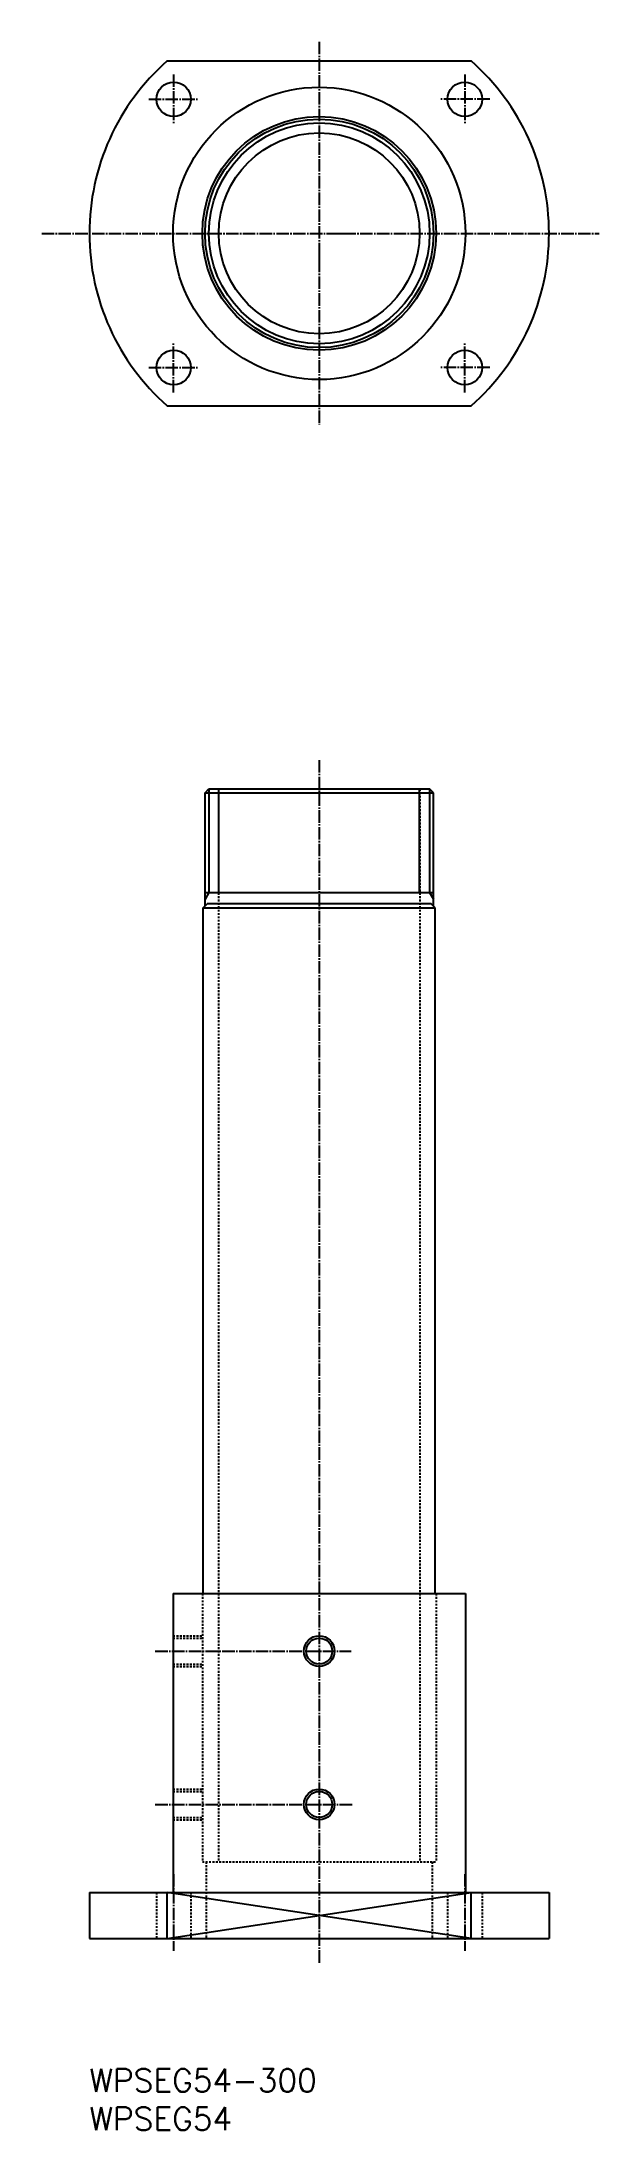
# Model space of a CAD drawing. Extents: x 189 to 335, y -3906 to -3361.
import ezdxf

# ---------------------------------------------------------------- set-up
doc = ezdxf.new("R2010")
doc.units = 0
doc.header["$LTSCALE"] = 0.25
doc.linetypes.add('CENTER', pattern=[17.5, 13, -1.5, 1.5, -1.5])
doc.linetypes.add('DASHED', pattern=[3.5, 2, -1.5])
doc.layers.get('0').update_dxf_attribs({"linetype": 'CONTINUOUS'})
doc.layers.add('CENTER', color=1, linetype='CENTER')
doc.styles.get("Standard").update_dxf_attribs({"font": 'txt', "bigfont": 'BIGFONT'})

msp = doc.modelspace()

# ---------------------------------------------------------------- linework, layer by layer
at = {"color": 7, "linetype": 'CONTINUOUS'}
for p, q in [((222.22, -3365.64), (301.59, -3365.64)), ((222.22, -3455.64), (301.59, -3455.64)), ((232.1, -3556.64), (233.1, -3555.64)), ((232.1, -3556.64), (291.71, -3556.64)), ((232.1, -3586.19), (232.1, -3556.64)), ((233.1, -3555.64), (290.71, -3555.64)), ((291.71, -3556.64), (290.71, -3555.64)), ((291.71, -3586.19), (291.71, -3556.64)), ((231.66, -3586.64), (232.66, -3585.64)), ((232.1, -3582.64), (291.71, -3582.64)), ((291.16, -3585.64), (232.66, -3585.64)), ((292.16, -3586.64), (291.16, -3585.64)), ((231.66, -3586.64), (292.16, -3586.64)), ((231.66, -3765.64), (231.66, -3586.64)), ((292.16, -3765.64), (292.16, -3586.64)), ((223.76, -3765.64), (223.76, -3843.64)), ((223.76, -3765.64), (300.06, -3765.64)), ((300.06, -3765.64), (300.06, -3843.64)), ((201.91, -3843.64), (201.91, -3855.64)), ((201.91, -3843.64), (321.91, -3843.64)), ((222.22, -3855.64), (222.22, -3843.64)), ((301.59, -3855.64), (301.59, -3843.64)), ((321.91, -3843.64), (321.91, -3855.64)), ((201.91, -3855.64), (321.91, -3855.64))]:
    msp.add_line(p, q, dxfattribs=at)
at = {"color": 3}
for p, q in [((233.1, -3555.64), (233.1, -3582.64)), ((235.7, -3582.64), (235.7, -3555.64)), ((288.11, -3582.64), (288.11, -3555.64)), ((290.71, -3555.64), (290.71, -3582.64)), ((233.1, -3582.64), (232.1, -3584.37)), ((290.71, -3582.64), (291.71, -3584.37))]:
    msp.add_line(p, q, dxfattribs=at)
at = {"color": 3, "linetype": 'DASHED'}
for p, q in [((235.66, -3555.64), (235.66, -3835.64)), ((288.16, -3555.64), (288.16, -3835.64)), ((231.41, -3765.64), (231.41, -3835.64)), ((292.41, -3765.64), (292.41, -3835.64)), ((223.76, -3776.64), (231.41, -3776.64)), ((223.76, -3777.24), (231.41, -3777.24)), ((223.76, -3784.04), (231.41, -3784.04)), ((223.76, -3784.64), (231.41, -3784.64)), ((223.76, -3816.64), (231.41, -3816.64)), ((223.76, -3817.24), (231.41, -3817.24)), ((223.76, -3824.04), (231.41, -3824.04)), ((223.76, -3824.64), (231.41, -3824.64)), ((231.41, -3835.64), (292.41, -3835.64)), ((232.41, -3835.64), (232.41, -3855.64)), ((291.41, -3835.64), (291.41, -3855.64)), ((219.41, -3843.64), (219.41, -3855.64)), ((228.41, -3843.64), (228.41, -3855.64)), ((295.41, -3843.64), (295.41, -3855.64)), ((304.41, -3843.64), (304.41, -3855.64))]:
    msp.add_line(p, q, dxfattribs=at)
at = {"color": 3, "linetype": 'CONTINUOUS'}
for p, q in [((301.59, -3855.64), (222.22, -3843.64)), ((222.22, -3855.64), (301.59, -3843.64))]:
    msp.add_line(p, q, dxfattribs=at)
at = {"color": 7, "linetype": 'CONTINUOUS'}
for centre, radius in [((223.91, -3375.64), 4.5), ((261.91, -3410.64), 38.15), ((299.91, -3375.64), 4.5), ((261.91, -3410.64), 30.5), ((261.91, -3410.64), 29.81), ((261.91, -3410.64), 26.21), ((223.91, -3445.64), 4.5), ((299.91, -3445.64), 4.5), ((261.91, -3780.64), 3.4), ((261.91, -3820.64), 3.4)]:
    msp.add_circle(centre, radius, dxfattribs=at)
at = {"color": 3}
for centre, radius in [((261.91, -3410.64), 28.81), ((261.91, -3780.64), 4), ((261.91, -3820.64), 4)]:
    msp.add_circle(centre, radius, dxfattribs=at)
at = {"color": 7, "linetype": 'CONTINUOUS'}
for start, end in [(131.4096, 228.5904), (311.4096, 48.5904)]:
    msp.add_arc((261.91, -3410.64), 60, start, end, dxfattribs=at)
at = {"layer": 'CENTER', "color": 1, "linetype": 'CENTER'}
for p, q in [((261.91, -3360.64), (261.91, -3460.64)), ((223.91, -3369.14), (223.91, -3382.14)), ((299.91, -3369.14), (299.91, -3382.14)), ((217.41, -3375.64), (230.41, -3375.64)), ((306.41, -3375.64), (293.41, -3375.64)), ((189.48, -3410.64), (335.01, -3410.64)), ((265.91, -3410.64), (269.91, -3410.64)), ((261.91, -3414.64), (261.91, -3418.64)), ((223.91, -3452.14), (223.91, -3439.14)), ((299.91, -3452.14), (299.91, -3439.14)), ((217.41, -3445.64), (230.41, -3445.64)), ((306.41, -3445.64), (293.41, -3445.64)), ((261.91, -3548.08), (261.91, -3862)), ((219.1, -3780.64), (270.26, -3780.64)), ((219.1, -3820.64), (270.71, -3820.64)), ((223.91, -3838.86), (223.91, -3858.82)), ((299.91, -3838.86), (299.91, -3858.82))]:
    msp.add_line(p, q, dxfattribs=at)

# ---------------------------------------------------------------- texts
at = {"color": 7, "linetype": 'CONTINUOUS'}
for s, p in [('WPSEG54-300', (201.91, -3895.68)), ('WPSEG54', (201.91, -3905.68))]:
    msp.add_text(s, height=6, dxfattribs=at).set_placement(p)

doc.saveas('drawing.dxf')
